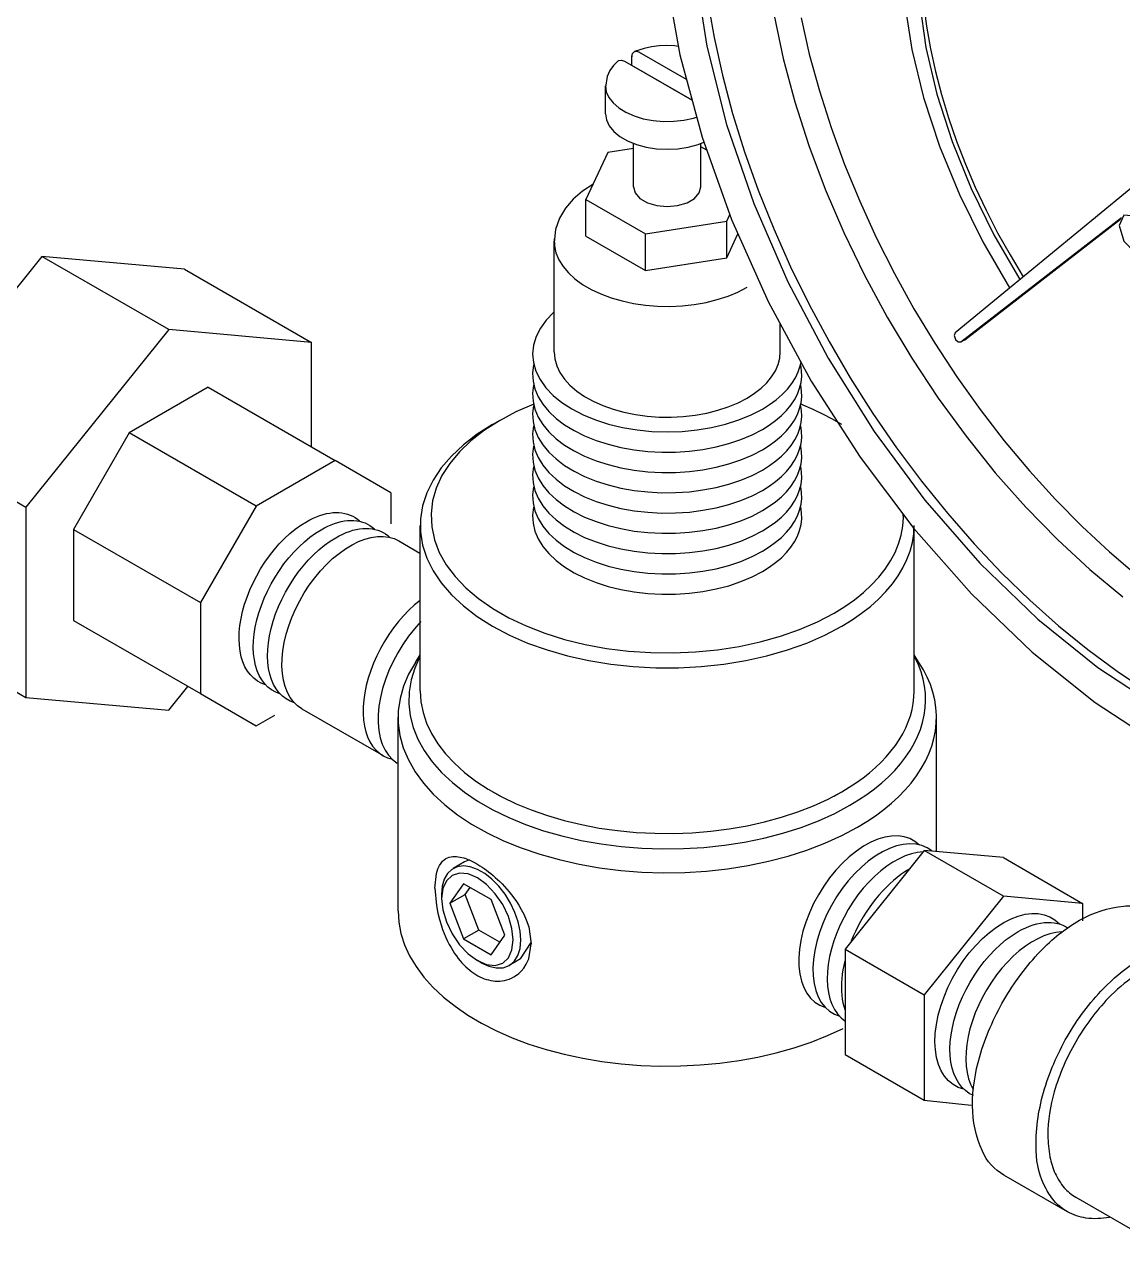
# Model space of a CAD drawing. Header units: centimetres. Extents: x 394264 to 551709, y 50011 to 59011.
# Drawn here: x 525015.6 to 525076.9, y 54400.2 to 54468 of the extents above; entities that cross this region are included whole.
import ezdxf

# ---------------------------------------------------------------- set-up
doc = ezdxf.new("R2010")
doc.units = ezdxf.units.CM
doc.layers.add('-M-YNGN-ZON3', color=6, linetype='SP', lineweight=30)
doc.layers.add('0-KRCN-YNG-CIHAZ', color=4, linetype='Continuous', lineweight=30)
doc.styles.add('CIZGI', font='tahoma.ttf', dxfattribs={"width": 0.8, "oblique": 20})
doc.linetypes.add('SP', pattern='A,2,-0.1,["SP",CIZGI,S=0.14,R=0.2,X=0,Y=-0.07],-0.255', length=2.355)

# ---------------------------------------------------------------- blocks, each defined once
blk = doc.blocks.new('A$C66BCA59E')
at = {"layer": '0-KRCN-YNG-CIHAZ', "color": 31, "linetype": 'Continuous', "lineweight": -3, "extrusion": (0, 0.816497, 0.57735)}
for p, q in [((376.832, -367.343, 2174.487), (376.865, -367.32, 2174.487)), ((376.865, -367.32, 2174.487), (377.005, -367.295, 2174.487)), ((377.005, -367.295, 2174.487), (377.171, -367.353, 2174.487)), ((377.171, -367.353, 2174.487), (380.947, -369.533, 2174.487)), ((377.587, -367.104, 2174.487), (377.62, -366.935, 2174.487)), ((377.62, -367.091, 2174.487), (377.587, -367.104, 2174.487)), ((377.587, -367.594, 2174.487), (377.587, -367.104, 2174.487)), ((377.62, -366.935, 2174.487), (377.714, -366.83, 2174.487)), ((377.714, -366.83, 2174.487), (377.854, -366.805, 2174.487)), ((377.854, -366.805, 2174.487), (378.019, -366.863, 2174.487)), ((380.635, -368.373, 2174.487), (378.02, -366.864, 2174.487)), ((380.947, -369.533, 2174.487), (377.587, -367.594, 2174.487)), ((376.118, -370.283, 2174.487), (376.118, -368.732, 2174.487)), ((377.678, -374.365, 2174.487), (377.678, -371.937, 2174.487)), ((381.438, -374.365, 2174.487), (381.438, -371.934, 2174.487)), ((381.764, -372.324, 2174.487), (381.438, -372.136, 2174.487)), ((376.243, -372.452, 2174.487), (375.03, -375.066, 2174.487)), ((377.678, -372.23, 2174.487), (376.243, -372.452, 2174.487)), ((407.996, -372.293, 2212.439), (395.599, -382.501, 2212.439)), ((375.03, -375.066, 2174.487), (378.345, -376.98, 2174.487)), ((375.03, -377.107, 2174.487), (375.03, -375.066, 2174.487)), ((382.873, -376.279, 2174.487), (383.047, -375.905, 2174.487)), ((395.924, -383.004, 2212.439), (404.87, -376.075, 2212.439)), ((396.136, -382.881, 2212.439), (404.824, -376.152, 2212.439)), ((378.345, -376.98, 2174.487), (382.873, -376.279, 2174.487)), ((382.873, -378.321, 2174.487), (382.873, -376.279, 2174.487)), ((373.258, -383.559, 2174.487), (373.258, -377.386, 2174.487)), ((375.03, -377.107, 2174.487), (378.345, -379.021, 2174.487)), ((378.345, -379.021, 2174.487), (378.345, -376.98, 2174.487)), ((382.873, -378.321, 2174.487), (383.499, -376.971, 2174.487)), ((344.71, -378.234, 2137.223), (336.755, -388.13, 2137.223)), ((352.665, -378.945, 2137.223), (344.71, -378.234, 2137.223)), ((351.781, -382.317, 2137.223), (344.71, -378.234, 2137.223)), ((378.345, -379.021, 2174.487), (382.873, -378.321, 2174.487)), ((352.665, -378.945, 2137.223), (359.736, -383.027, 2137.223)), ((385.858, -383.559, 2174.487), (385.858, -381.981, 2174.487)), ((351.781, -382.317, 2137.223), (343.826, -392.213, 2137.223)), ((359.736, -383.027, 2137.223), (351.781, -382.317, 2137.223)), ((396.125, -382.889, 2212.439), (395.912, -383.011, 2212.439)), ((396.136, -382.881, 2212.439), (395.924, -383.004, 2212.439)), ((396.113, -382.895, 2212.439), (396.136, -382.881, 2212.439)), ((359.736, -388.856, 2137.223), (359.736, -383.027, 2137.223)), ((353.977, -385.531, 2137.223), (349.584, -388.068, 2137.223)), ((353.977, -385.531, 2137.223), (361.048, -389.614, 2137.223)), ((369.828, -387.609, 2174.487), (370.253, -387.364, 2174.487)), ((389.288, -387.609, 2174.487), (388.864, -387.364, 2174.487)), ((389.288, -387.609, 2174.487), (388.864, -387.364, 2174.487)), ((336.755, -388.13, 2137.223), (343.826, -392.213, 2137.223)), ((349.584, -388.068, 2137.223), (346.477, -393.449, 2137.223)), ((356.655, -392.15, 2137.223), (349.584, -388.068, 2137.223)), ((361.048, -389.614, 2137.223), (356.655, -392.15, 2137.223)), ((364.155, -391.407, 2137.223), (361.048, -389.614, 2137.223)), ((364.155, -391.407, 2137.223), (364.155, -393.139, 2139.673)), ((343.826, -392.213, 2137.223), (343.826, -402.819, 2137.223)), ((356.655, -392.15, 2137.223), (353.548, -397.531, 2137.223)), ((346.477, -393.449, 2137.223), (346.477, -398.522, 2137.223)), ((346.477, -393.449, 2137.223), (353.548, -397.531, 2137.223)), ((365.798, -402.453, 2174.487), (365.798, -393.227, 2174.487)), ((393.318, -402.453, 2174.487), (393.318, -393.227, 2174.487)), ((364.603, -394.091, 2151.261), (365.774, -394.767, 2148.523)), ((353.548, -397.531, 2137.223), (353.548, -402.604, 2137.223)), ((346.477, -398.522, 2137.223), (353.548, -402.604, 2137.223)), ((336.755, -398.737, 2137.223), (343.826, -402.819, 2137.223)), ((365.527, -400.861, 2174.487), (365.798, -400.446, 2174.487)), ((393.589, -400.861, 2174.487), (393.318, -400.446, 2174.487)), ((351.781, -403.53, 2137.223), (352.849, -402.201, 2137.223)), ((353.548, -402.604, 2137.223), (356.655, -404.398, 2137.223)), ((343.826, -402.819, 2137.223), (351.781, -403.53, 2137.223)), ((356.655, -404.398, 2137.223), (357.688, -403.801, 2136.379)), ((359.203, -403.444, 2151.261), (363.728, -406.057, 2151.261)), ((364.558, -414.7, 2174.487), (364.558, -403.923, 2174.487)), ((394.558, -411.399, 2169.818), (394.558, -403.923, 2174.487)), ((370.253, -408.315, 2174.487), (369.828, -408.07, 2174.487)), ((370.253, -408.315, 2174.487), (369.828, -408.07, 2174.487)), ((388.864, -408.315, 2174.487), (389.288, -408.07, 2174.487)), ((393.882, -411.348, 2177.372), (389.47, -416.837, 2177.372)), ((398.294, -413.895, 2177.372), (393.882, -411.348, 2177.372)), ((398.294, -411.742, 2177.372), (393.882, -411.348, 2177.372)), ((368.268, -411.982, 2174.487), (367.632, -412.349, 2174.487)), ((368.545, -411.871, 2174.487), (368.268, -411.982, 2174.487)), ((398.294, -411.742, 2177.372), (402.707, -414.289, 2177.372)), ((368.212, -413.196, 2174.487), (367.445, -414.288, 2174.487)), ((369.747, -414.082, 2174.487), (368.212, -413.196, 2174.487)), ((368.293, -413.798, 2174.487), (368.571, -413.403, 2174.487)), ((366.986, -413.778, 2174.487), (366.986, -414.023, 2174.487)), ((367.445, -414.288, 2174.487), (368.293, -413.798, 2174.487)), ((369.061, -415.776, 2174.487), (368.293, -413.798, 2174.487)), ((370.515, -416.06, 2174.487), (369.747, -414.082, 2174.487)), ((398.294, -413.895, 2177.372), (393.882, -419.384, 2177.372)), ((402.707, -414.289, 2177.372), (398.294, -413.895, 2177.372)), ((367.445, -414.288, 2174.487), (368.212, -416.266, 2174.487)), ((402.707, -414.289, 2177.372), (402.707, -415.271, 2178.76)), ((369.061, -415.776, 2174.487), (368.212, -416.266, 2174.487)), ((370.237, -416.455, 2174.487), (369.061, -415.776, 2174.487)), ((369.747, -417.152, 2174.487), (370.515, -416.06, 2174.487)), ((368.212, -416.266, 2174.487), (369.747, -417.152, 2174.487)), ((371.388, -417.386, 2174.487), (371.984, -416.472, 2174.487)), ((389.47, -416.837, 2177.372), (393.882, -419.384, 2177.372)), ((389.47, -416.837, 2177.372), (389.47, -422.72, 2177.372)), ((369.192, -417.599, 2174.487), (368.98, -417.476, 2174.487)), ((371.388, -417.386, 2174.487), (370.752, -417.753, 2174.487)), ((393.882, -419.384, 2177.372), (393.882, -425.267, 2177.372)), ((389.47, -422.72, 2177.372), (393.882, -425.267, 2177.372)), ((393.882, -425.267, 2177.372), (396.502, -425.529, 2189.108)), ((401.856, -431.473, 2212.439), (398.32, -429.432, 2212.439)), ((402.325, -430.661, 2212.439), (406.53, -433.088, 2212.439))]:
    blk.add_line(p, q, dxfattribs=at)
at = {"layer": '0-KRCN-YNG-CIHAZ', "color": 31, "linetype": 'Continuous', "lineweight": -3}
for p, q in [((365.474, -397.662, 2151.261), (365.166, -397.948, 2151.261)), ((365.788, -397.403, 2151.261), (365.474, -397.662, 2151.261)), ((364.867, -398.258, 2151.261), (364.58, -398.59, 2151.261)), ((365.166, -397.948, 2151.261), (364.867, -398.258, 2151.261)), ((364.305, -398.942, 2151.261), (364.046, -399.311, 2151.261)), ((364.58, -398.59, 2151.261), (364.305, -398.942, 2151.261)), ((365.483, -398.985, 2151.261), (365.147, -399.409, 2151.261)), ((365.838, -398.591, 2151.261), (365.483, -398.985, 2151.261)), ((363.803, -399.695, 2151.261), (363.579, -400.091, 2151.261)), ((364.046, -399.311, 2151.261), (363.803, -399.695, 2151.261)), ((364.832, -399.858, 2151.261), (364.544, -400.329, 2151.261)), ((365.147, -399.409, 2151.261), (364.832, -399.858, 2151.261)), ((363.375, -400.495, 2151.261), (363.193, -400.907, 2151.261)), ((363.579, -400.091, 2151.261), (363.375, -400.495, 2151.261)), ((364.544, -400.329, 2151.261), (364.284, -400.816, 2151.261)), ((363.193, -400.907, 2151.261), (363.034, -401.321, 2151.261)), ((364.284, -400.816, 2151.261), (364.055, -401.314, 2151.261)), ((362.899, -401.736, 2151.261), (362.789, -402.149, 2151.261)), ((363.034, -401.321, 2151.261), (362.899, -401.736, 2151.261)), ((363.86, -401.818, 2151.261), (363.701, -402.322, 2151.261)), ((364.055, -401.314, 2151.261), (363.86, -401.818, 2151.261)), ((362.705, -402.556, 2151.261), (362.647, -402.954, 2151.261)), ((362.789, -402.149, 2151.261), (362.705, -402.556, 2151.261)), ((363.701, -402.322, 2151.261), (363.58, -402.821, 2151.261)), ((362.647, -402.954, 2151.261), (362.616, -403.342, 2151.261)), ((363.497, -403.31, 2151.261), (363.454, -403.783, 2151.261)), ((363.58, -402.821, 2151.261), (363.497, -403.31, 2151.261)), ((362.616, -403.342, 2151.261), (362.612, -403.715, 2151.261)), ((362.612, -403.715, 2151.261), (362.635, -404.072, 2151.261)), ((363.454, -403.783, 2151.261), (363.451, -404.236, 2151.261)), ((362.635, -404.072, 2151.261), (362.685, -404.41, 2151.261)), ((362.685, -404.41, 2151.261), (362.762, -404.727, 2151.261)), ((363.451, -404.236, 2151.261), (363.489, -404.664, 2151.261)), ((363.489, -404.664, 2151.261), (363.566, -405.061, 2151.261)), ((362.762, -404.727, 2151.261), (362.864, -405.019, 2151.261)), ((362.864, -405.019, 2151.261), (362.992, -405.286, 2151.261)), ((362.992, -405.286, 2151.261), (363.144, -405.525, 2151.261)), ((363.566, -405.061, 2151.261), (363.682, -405.425, 2151.261)), ((363.144, -405.525, 2151.261), (363.32, -405.735, 2151.261)), ((363.32, -405.735, 2151.261), (363.517, -405.914, 2151.261)), ((363.517, -405.914, 2151.261), (363.736, -406.061, 2151.261)), ((363.682, -405.425, 2151.261), (363.836, -405.751, 2151.261)), ((363.836, -405.751, 2151.261), (364.026, -406.036, 2151.261)), ((363.736, -406.061, 2151.261), (363.973, -406.174, 2151.261)), ((363.973, -406.174, 2151.261), (364.228, -406.254, 2151.261)), ((364.026, -406.036, 2151.261), (364.25, -406.276, 2151.261)), ((364.25, -406.276, 2151.261), (364.506, -406.47, 2151.261)), ((364.558, -414.7, 2174.487), (364.599, -415.337, 2174.487)), ((364.599, -415.337, 2174.487), (364.72, -415.971, 2174.487)), ((364.72, -415.971, 2174.487), (364.923, -416.598, 2174.487)), ((400.549, -416.105, 2183.677), (400.206, -416.26, 2183.677)), ((400.887, -415.989, 2183.677), (400.549, -416.105, 2183.677)), ((401.217, -415.912, 2183.677), (400.887, -415.989, 2183.677)), ((401.537, -415.876, 2183.677), (401.217, -415.912, 2183.677)), ((364.923, -416.598, 2174.487), (365.204, -417.214, 2174.487)), ((399.518, -416.681, 2183.677), (399.178, -416.943, 2183.677)), ((399.862, -416.452, 2183.677), (399.518, -416.681, 2183.677)), ((400.206, -416.26, 2183.677), (399.862, -416.452, 2183.677)), ((365.204, -417.214, 2174.487), (365.563, -417.817, 2174.487)), ((398.845, -417.237, 2183.677), (398.521, -417.56, 2183.677)), ((399.178, -416.943, 2183.677), (398.845, -417.237, 2183.677)), ((365.563, -417.817, 2174.487), (365.998, -418.403, 2174.487)), ((398.209, -417.909, 2183.677), (397.912, -418.282, 2183.677)), ((398.521, -417.56, 2183.677), (398.209, -417.909, 2183.677)), ((365.998, -418.403, 2174.487), (366.507, -418.969, 2174.487)), ((397.632, -418.676, 2183.677), (397.372, -419.087, 2183.677)), ((397.912, -418.282, 2183.677), (397.632, -418.676, 2183.677)), ((366.507, -418.969, 2174.487), (367.086, -419.512, 2174.487)), ((367.086, -419.512, 2174.487), (367.733, -420.028, 2174.487)), ((397.133, -419.512, 2183.677), (396.918, -419.947, 2183.677)), ((397.372, -419.087, 2183.677), (397.133, -419.512, 2183.677)), ((367.733, -420.028, 2174.487), (368.444, -420.516, 2174.487)), ((396.918, -419.947, 2183.677), (396.728, -420.389, 2183.677)), ((368.444, -420.516, 2174.487), (369.215, -420.973, 2174.487)), ((396.565, -420.834, 2183.677), (396.431, -421.278, 2183.677)), ((396.728, -420.389, 2183.677), (396.565, -420.834, 2183.677)), ((369.215, -420.973, 2174.487), (370.042, -421.395, 2174.487)), ((370.042, -421.395, 2174.487), (370.921, -421.781, 2174.487)), ((388.494, -421.656, 2174.487), (389.356, -421.258, 2174.487)), ((396.431, -421.278, 2183.677), (396.326, -421.717, 2183.677)), ((370.921, -421.781, 2174.487), (371.847, -422.129, 2174.487)), ((371.847, -422.129, 2174.487), (372.814, -422.436, 2174.487)), ((386.629, -422.338, 2174.487), (387.583, -422.017, 2174.487)), ((387.583, -422.017, 2174.487), (388.494, -421.656, 2174.487)), ((396.252, -422.149, 2183.677), (396.209, -422.569, 2183.677)), ((396.326, -421.717, 2183.677), (396.252, -422.149, 2183.677)), ((372.814, -422.436, 2174.487), (373.818, -422.701, 2174.487)), ((373.818, -422.701, 2174.487), (374.853, -422.924, 2174.487)), ((374.853, -422.924, 2174.487), (375.913, -423.101, 2174.487)), ((383.559, -423.047, 2174.487), (384.611, -422.854, 2174.487)), ((384.611, -422.854, 2174.487), (385.637, -422.618, 2174.487)), ((385.637, -422.618, 2174.487), (386.629, -422.338, 2174.487)), ((396.209, -422.569, 2183.677), (396.197, -422.973, 2183.677)), ((396.197, -422.973, 2183.677), (396.216, -423.359, 2183.677)), ((375.913, -423.101, 2174.487), (376.994, -423.233, 2174.487)), ((376.994, -423.233, 2174.487), (378.088, -423.319, 2174.487)), ((378.088, -423.319, 2174.487), (379.19, -423.358, 2174.487)), ((379.19, -423.358, 2174.487), (380.294, -423.35, 2174.487)), ((380.294, -423.35, 2174.487), (381.394, -423.296, 2174.487)), ((381.394, -423.296, 2174.487), (382.484, -423.194, 2174.487)), ((382.484, -423.194, 2174.487), (383.559, -423.047, 2174.487)), ((396.216, -423.359, 2183.677), (396.267, -423.724, 2183.677)), ((396.267, -423.724, 2183.677), (396.348, -424.063, 2183.677)), ((396.348, -424.063, 2183.677), (396.46, -424.375, 2183.677)), ((396.46, -424.375, 2183.677), (396.601, -424.657, 2183.677))]:
    blk.add_line(p, q, dxfattribs=at)
at = {"layer": '0-KRCN-YNG-CIHAZ', "color": 31, "linetype": 'Continuous', "lineweight": -3, "extrusion": (-3.74e-14, 7.53e-14, -1)}
for p, q in [((399.747, -415.56, 2177.372), (399.955, -415.487, 2177.372)), ((399.955, -415.487, 2177.372), (400.162, -415.429, 2177.372)), ((400.162, -415.429, 2177.372), (400.364, -415.387, 2177.372)), ((400.364, -415.387, 2177.372), (400.563, -415.36, 2177.372)), ((400.563, -415.36, 2177.372), (400.758, -415.348, 2177.372)), ((400.758, -415.348, 2177.372), (400.947, -415.352, 2177.372)), ((400.947, -415.352, 2177.372), (401.13, -415.371, 2177.372)), ((401.13, -415.371, 2177.372), (401.307, -415.405, 2177.372)), ((401.307, -415.405, 2177.372), (401.478, -415.455, 2177.372)), ((401.478, -415.455, 2177.372), (401.64, -415.519, 2177.372)), ((401.64, -415.519, 2177.372), (401.795, -415.599, 2177.372)), ((399.111, -415.865, 2177.372), (399.324, -415.749, 2177.372)), ((399.324, -415.749, 2177.372), (399.536, -415.647, 2177.372)), ((399.536, -415.647, 2177.372), (399.747, -415.56, 2177.372)), ((401.795, -415.599, 2177.372), (401.895, -415.664, 2177.331))]:
    blk.add_line(p, q, dxfattribs=at)
at = {"layer": '0-KRCN-YNG-CIHAZ', "color": 31, "linetype": 'Continuous', "lineweight": -3, "extrusion": (-1.4e-14, -3.08e-14, -1)}
for p, q in [((398.455, -416.31, 2177.372), (398.781, -416.072, 2177.372)), ((398.781, -416.072, 2177.372), (399.111, -415.865, 2177.372)), ((397.514, -417.193, 2177.372), (397.819, -416.873, 2177.372)), ((397.819, -416.873, 2177.372), (398.133, -416.577, 2177.372)), ((398.133, -416.577, 2177.372), (398.455, -416.31, 2177.372)), ((396.943, -417.902, 2177.372), (397.221, -417.537, 2177.372)), ((397.221, -417.537, 2177.372), (397.514, -417.193, 2177.372)), ((396.681, -418.283, 2177.372), (396.943, -417.902, 2177.372)), ((396.213, -419.089, 2177.372), (396.437, -418.68, 2177.372)), ((396.437, -418.68, 2177.372), (396.681, -418.283, 2177.372)), ((395.833, -419.929, 2177.372), (396.011, -419.506, 2177.372)), ((396.011, -419.506, 2177.372), (396.213, -419.089, 2177.372)), ((395.679, -420.354, 2177.372), (395.833, -419.929, 2177.372)), ((395.45, -421.199, 2177.372), (395.551, -420.779, 2177.372)), ((395.551, -420.779, 2177.372), (395.679, -420.354, 2177.372)), ((395.331, -422.016, 2177.372), (395.376, -421.613, 2177.372)), ((395.376, -421.613, 2177.372), (395.45, -421.199, 2177.372)), ((395.314, -422.406, 2177.372), (395.331, -422.016, 2177.372)), ((395.325, -422.779, 2177.372), (395.314, -422.406, 2177.372)), ((395.366, -423.134, 2177.372), (395.325, -422.779, 2177.372)), ((395.434, -423.466, 2177.372), (395.366, -423.134, 2177.372)), ((395.53, -423.775, 2177.372), (395.434, -423.466, 2177.372)), ((395.653, -424.057, 2177.372), (395.53, -423.775, 2177.372)), ((395.802, -424.31, 2177.372), (395.653, -424.057, 2177.372)), ((395.976, -424.533, 2177.372), (395.802, -424.31, 2177.372)), ((396.173, -424.724, 2177.372), (395.976, -424.533, 2177.372)), ((396.393, -424.88, 2177.372), (396.173, -424.724, 2177.372)), ((396.633, -425.002, 2177.372), (396.393, -424.88, 2177.372))]:
    blk.add_line(p, q, dxfattribs=at)
at = {"layer": '0-KRCN-YNG-CIHAZ', "color": 31, "linetype": 'Continuous', "lineweight": -3}
for points, elevation in [([(379.472, -362.53), (380.266, -367.005), (381.498, -371.583), (383.149, -376.188), (385.19, -380.746), (387.589, -385.18), (390.305, -389.419), (393.295, -393.393), (396.51, -397.037), (399.896, -400.29), (403.398, -403.099), (406.959, -405.419)], 2212.439), ([(381.106, -362.273), (381.772, -366.52), (382.868, -370.882), (384.377, -375.285), (386.272, -379.654), (388.521, -383.914), (391.085, -387.991), (393.921, -391.816), (396.98, -395.324), (400.21, -398.455), (403.555, -401.155), (406.959, -403.377)], 2212.439), ([(392.777, -364.088), (393.192, -366.701), (393.847, -369.379), (394.733, -372.085), (395.839, -374.781), (397.147, -377.428), (398.641, -379.99)], 2212.439), ([(393.61, -364.059), (393.979, -366.59), (394.588, -369.191), (395.429, -371.824), (396.49, -374.45), (397.754, -377.03), (399.203, -379.527)], 2212.439), ([(393.847, -364.17), (394.008, -365.406), (394.229, -366.663), (394.507, -367.936), (394.843, -369.22), (395.234, -370.512), (395.679, -371.807), (396.178, -373.099), (396.727, -374.385), (397.326, -375.659), (397.971, -376.918), (398.661, -378.156), (399.393, -379.37)], 2212.439), ([(387.015, -364.936), (387.477, -366.96), (388.037, -369.003), (388.694, -371.055), (389.444, -373.107), (390.284, -375.152), (391.21, -377.18), (392.219, -379.182), (393.307, -381.15), (394.467, -383.076), (395.697, -384.951), (396.99, -386.767), (398.341, -388.517), (399.743, -390.193), (401.192, -391.787), (402.681, -393.294), (404.203, -394.706), (405.752, -396.017)], 2212.439), ([(381.8, -363.95), (382.167, -366.031), (382.636, -368.141), (383.205, -370.271), (383.873, -372.411), (384.636, -374.554), (385.492, -376.691), (386.436, -378.813), (387.465, -380.912), (388.575, -382.978), (389.762, -385.004), (391.019, -386.982), (392.344, -388.902), (393.729, -390.759), (395.17, -392.543), (396.66, -394.248), (398.194, -395.868), (399.765, -397.394), (401.367, -398.822), (402.994, -400.145), (404.638, -401.358), (406.294, -402.456)], 2212.439), ([(385.517, -364.811), (386.022, -367.2), (386.667, -369.618), (387.448, -372.05), (388.358, -374.482), (389.395, -376.899), (390.55, -379.286), (391.817, -381.63), (393.188, -383.915), (394.656, -386.129), (396.21, -388.258), (397.843, -390.289), (399.544, -392.21), (401.303, -394.009), (403.109, -395.676), (404.952, -397.2)], 2212.439), ([(380.182, -366.532), (379.958, -366.506), (379.533, -366.492), (379.108, -366.51), (378.689, -366.562), (378.283, -366.645), (377.738, -366.819)], 2174.487), ([(376.833, -367.342), (376.574, -367.594), (376.363, -367.882), (376.21, -368.203), (376.12, -368.8)], 2174.487), ([(376.118, -368.727), (376.165, -369.059), (376.308, -369.382), (376.542, -369.686), (376.861, -369.964), (377.255, -370.207), (377.715, -370.409), (378.226, -370.563), (378.775, -370.666), (379.346, -370.714), (379.923, -370.707), (380.49, -370.644), (381.03, -370.527), (381.199, -370.47)], 2174.487), ([(376.118, -370.283), (376.17, -370.628), (376.326, -370.962), (376.579, -371.276), (376.923, -371.56), (377.347, -371.804), (377.838, -372.003), (378.382, -372.149), (378.961, -372.239), (379.558, -372.269), (380.155, -372.239), (380.735, -372.149), (381.278, -372.003), (381.602, -371.872)], 2174.487), ([(375.413, -374.23), (374.834, -374.603), (374.321, -375.038), (373.886, -375.539), (373.548, -376.109), (373.331, -376.737), (373.259, -377.453)], 2174.487), ([(377.678, -374.365), (377.77, -374.701), (378.037, -375.003), (378.453, -375.244), (378.977, -375.398), (379.558, -375.451), (380.139, -375.398), (380.663, -375.244), (381.079, -375.003), (381.346, -374.701), (381.438, -374.365)], 2174.487), ([(404.749, -376.512), (405.008, -377.383), (405.633, -378.043), (406.258, -378.105), (406.517, -377.533), (406.258, -376.662), (405.633, -376.002), (405.008, -375.94), (404.749, -376.512)], 2212.439), ([(373.262, -377.255), (373.275, -377.65), (373.361, -378.042), (373.521, -378.427), (373.752, -378.799), (374.052, -379.154), (374.417, -379.489), (374.843, -379.799), (375.324, -380.08), (375.855, -380.329), (376.43, -380.544), (377.042, -380.721), (377.684, -380.859), (378.348, -380.956), (379.026, -381.011), (379.71, -381.023), (380.393, -380.992), (381.066, -380.918), (381.721, -380.803), (382.35, -380.647), (382.947, -380.453), (383.503, -380.222), (384.013, -379.958)], 2174.487), ([(373.227, -381.364), (372.816, -381.789), (372.49, -382.238), (372.253, -382.704), (372.109, -383.184), (372.058, -383.669), (372.102, -384.155), (372.24, -384.635), (372.471, -385.102), (372.791, -385.552), (373.196, -385.979), (373.682, -386.376), (374.241, -386.74), (374.868, -387.065), (375.554, -387.347), (376.29, -387.583), (377.068, -387.77), (377.877, -387.906), (378.707, -387.988), (379.548, -388.016), (380.39, -387.989), (381.22, -387.908), (382.03, -387.774), (382.809, -387.588), (383.546, -387.353), (384.233, -387.072), (384.861, -386.748)], 2174.487), ([(395.599, -382.501), (395.551, -382.652), (395.626, -382.86), (395.78, -383.006), (395.924, -383.004)], 2212.439), ([(373.258, -383.559), (373.294, -383.948), (373.402, -384.332), (373.581, -384.708), (373.827, -385.07), (374.14, -385.415), (374.515, -385.739), (374.947, -386.038), (375.432, -386.308), (375.965, -386.547), (376.539, -386.752), (377.147, -386.92), (377.783, -387.049), (378.44, -387.139), (379.109, -387.187), (379.783, -387.194), (380.455, -387.159), (381.116, -387.084), (381.76, -386.967), (382.378, -386.812), (382.964, -386.619), (383.511, -386.391), (384.013, -386.131)], 2174.487), ([(384.013, -386.131), (384.428, -385.867), (384.796, -385.58), (385.114, -385.274), (385.379, -384.951), (385.587, -384.615), (385.737, -384.269), (385.828, -383.916), (385.858, -383.559)], 2174.487), ([(372.114, -384.288), (372.06, -384.734), (372.085, -385.18), (372.189, -385.623), (372.372, -386.058), (372.632, -386.479), (372.966, -386.882), (373.37, -387.263), (373.84, -387.619), (374.37, -387.944), (374.956, -388.236), (375.592, -388.492), (376.269, -388.709), (376.981, -388.884), (377.721, -389.015), (378.481, -389.102), (379.252, -389.144), (380.026, -389.139), (380.795, -389.088), (381.551, -388.991), (382.286, -388.851), (382.992, -388.667), (383.661, -388.442), (384.286, -388.178), (384.861, -387.879)], 2174.487), ([(384.861, -386.748), (385.266, -386.495), (385.634, -386.224), (385.964, -385.937), (386.254, -385.636), (386.501, -385.323), (386.704, -385), (386.863, -384.668), (386.975, -384.33), (387.015, -384.119)], 2174.487), ([(384.861, -387.879), (385.248, -387.638), (385.601, -387.381), (385.92, -387.11), (386.203, -386.825), (386.447, -386.529), (386.652, -386.223), (386.816, -385.909), (386.938, -385.588), (387.018, -385.264), (387.055, -384.936), (387.049, -384.608), (387, -384.281)], 2174.487), ([(372.114, -385.419), (372.06, -385.865), (372.085, -386.312), (372.189, -386.755), (372.372, -387.189), (372.632, -387.61), (372.966, -388.013), (373.37, -388.395), (373.84, -388.75), (374.37, -389.076), (374.956, -389.368), (375.592, -389.623), (376.269, -389.84), (376.981, -390.015), (377.721, -390.147), (378.481, -390.234), (379.252, -390.275), (380.026, -390.27), (380.795, -390.219), (381.551, -390.123), (382.286, -389.982), (382.992, -389.798), (383.661, -389.573), (384.286, -389.31), (384.861, -389.01)], 2174.487), ([(384.861, -389.01), (385.248, -388.77), (385.601, -388.513), (385.92, -388.241), (386.203, -387.957), (386.447, -387.66), (386.652, -387.354), (386.816, -387.04), (386.938, -386.72), (387.018, -386.395), (387.055, -386.068), (387.049, -385.739), (387, -385.413)], 2174.487), ([(372.121, -386.468), (371.125, -386.904), (370.204, -387.392), (369.368, -387.929), (368.624, -388.509), (367.978, -389.127), (367.437, -389.778), (367.005, -390.455), (366.687, -391.153), (366.485, -391.866), (366.401, -392.586), (366.435, -393.307), (366.588, -394.024), (366.858, -394.729), (367.243, -395.416), (367.739, -396.078), (368.342, -396.711), (369.046, -397.307), (369.844, -397.863), (370.731, -398.372), (371.697, -398.83), (372.734, -399.233), (373.832, -399.578), (374.983, -399.861), (376.174, -400.079), (377.396, -400.231), (378.638, -400.316), (379.888, -400.332), (381.135, -400.28), (382.368, -400.159), (383.575, -399.972), (384.746, -399.719), (385.871, -399.403), (386.938, -399.028), (387.939, -398.595), (388.864, -398.109)], 2174.487), ([(372.114, -386.55), (372.06, -386.996), (372.085, -387.443), (372.189, -387.886), (372.372, -388.32), (372.632, -388.741), (372.966, -389.145), (373.37, -389.526), (373.84, -389.882), (374.37, -390.207), (374.956, -390.499), (375.592, -390.755), (376.269, -390.971), (376.981, -391.146), (377.721, -391.278), (378.481, -391.365), (379.252, -391.406), (380.026, -391.401), (380.795, -391.351), (381.551, -391.254), (382.286, -391.113), (382.992, -390.929), (383.661, -390.705), (384.286, -390.441), (384.861, -390.142)], 2174.487), ([(384.861, -390.142), (385.253, -389.898), (385.611, -389.637), (385.933, -389.361), (386.217, -389.072), (386.463, -388.771), (386.667, -388.46), (386.83, -388.141), (386.949, -387.815), (387.025, -387.486), (387.057, -387.153), (387.045, -386.821), (386.988, -386.49)], 2174.487), ([(389.067, -387.488), (388.965, -387.423), (388.348, -387.082), (387.693, -386.764), (387.004, -386.472)], 2174.487), ([(369.828, -387.609), (368.972, -388.151), (368.206, -388.737), (367.537, -389.361), (366.971, -390.018), (366.511, -390.702), (366.164, -391.408), (365.93, -392.129), (365.813, -392.86), (365.813, -393.593), (365.93, -394.324), (366.164, -395.045), (366.511, -395.751), (366.971, -396.435), (367.537, -397.092), (368.206, -397.716), (368.972, -398.302), (369.828, -398.844), (370.768, -399.338), (371.782, -399.781), (372.862, -400.167), (374, -400.494), (375.185, -400.759), (376.408, -400.96), (377.657, -401.095), (378.923, -401.162), (380.194, -401.162), (381.459, -401.095), (382.708, -400.96), (383.931, -400.759), (385.116, -400.494), (386.254, -400.167), (387.334, -399.781), (388.349, -399.338), (389.288, -398.844)], 2174.487), ([(372.114, -387.682), (372.06, -388.128), (372.085, -388.574), (372.189, -389.017), (372.372, -389.452), (372.632, -389.873), (372.966, -390.276), (373.37, -390.658), (373.84, -391.013), (374.37, -391.338), (374.956, -391.63), (375.592, -391.886), (376.269, -392.103), (376.981, -392.278), (377.721, -392.409), (378.481, -392.496), (379.252, -392.538), (380.026, -392.533), (380.795, -392.482), (381.551, -392.386), (382.286, -392.245), (382.992, -392.061), (383.661, -391.836), (384.286, -391.572), (384.861, -391.273)], 2174.487), ([(384.861, -391.273), (385.248, -391.032), (385.601, -390.776), (385.92, -390.504), (386.203, -390.219), (386.447, -389.923), (386.652, -389.617), (386.816, -389.303), (386.938, -388.982), (387.018, -388.658), (387.055, -388.33), (387.049, -388.002), (387, -387.675)], 2174.487), ([(372.114, -388.813), (372.06, -389.259), (372.085, -389.706), (372.189, -390.149), (372.372, -390.583), (372.632, -391.004), (372.966, -391.408), (373.37, -391.789), (373.84, -392.144), (374.37, -392.47), (374.956, -392.762), (375.592, -393.018), (376.269, -393.234), (376.981, -393.409), (377.721, -393.541), (378.481, -393.628), (379.252, -393.669), (380.026, -393.664), (380.795, -393.613), (381.551, -393.517), (382.286, -393.376), (382.992, -393.192), (383.661, -392.967), (384.286, -392.704), (384.861, -392.404)], 2174.487), ([(384.861, -392.404), (385.248, -392.164), (385.601, -391.907), (385.92, -391.635), (386.203, -391.351), (386.447, -391.054), (386.652, -390.748), (386.816, -390.434), (386.938, -390.114), (387.018, -389.789), (387.055, -389.462), (387.049, -389.134), (387, -388.807)], 2174.487), ([(372.114, -389.944), (372.06, -390.39), (372.085, -390.837), (372.189, -391.28), (372.372, -391.714), (372.632, -392.136), (372.966, -392.539), (373.37, -392.92), (373.84, -393.276), (374.37, -393.601), (374.956, -393.893), (375.592, -394.149), (376.269, -394.365), (376.981, -394.54), (377.721, -394.672), (378.481, -394.759), (379.252, -394.8), (380.026, -394.796), (380.795, -394.745), (381.551, -394.648), (382.286, -394.507), (382.992, -394.324), (383.661, -394.099), (384.286, -393.835), (384.861, -393.536)], 2174.487), ([(384.861, -393.536), (385.248, -393.295), (385.601, -393.038), (385.92, -392.767), (386.203, -392.482), (386.447, -392.186), (386.652, -391.88), (386.816, -391.566), (386.938, -391.245), (387.018, -390.92), (387.055, -390.593), (387.049, -390.265), (387, -389.938)], 2174.487), ([(372.114, -391.076), (372.06, -391.522), (372.085, -391.969), (372.189, -392.411), (372.372, -392.846), (372.632, -393.267), (372.966, -393.67), (373.37, -394.052), (373.84, -394.407), (374.37, -394.732), (374.956, -395.025), (375.592, -395.28), (376.269, -395.497), (376.981, -395.672), (377.721, -395.804), (378.481, -395.89), (379.252, -395.932), (380.026, -395.927), (380.795, -395.876), (381.551, -395.78), (382.286, -395.639), (382.992, -395.455), (383.661, -395.23), (384.286, -394.966), (384.861, -394.667)], 2174.487), ([(384.861, -394.667), (385.248, -394.427), (385.601, -394.17), (385.92, -393.898), (386.203, -393.613), (386.447, -393.317), (386.652, -393.011), (386.816, -392.697), (386.938, -392.377), (387.018, -392.052), (387.055, -391.724), (387.049, -391.396), (387, -391.069)], 2174.487), ([(372.114, -392.207), (372.06, -392.653), (372.085, -393.1), (372.189, -393.543), (372.372, -393.977), (372.632, -394.398), (372.966, -394.802), (373.37, -395.183), (373.84, -395.538), (374.37, -395.864), (374.956, -396.156), (375.592, -396.412), (376.269, -396.628), (376.981, -396.803), (377.721, -396.935), (378.481, -397.022), (379.252, -397.063), (380.026, -397.058), (380.795, -397.007), (381.551, -396.911), (382.286, -396.77), (382.992, -396.586), (383.661, -396.361), (384.286, -396.098), (384.861, -395.798)], 2174.487), ([(384.861, -395.798), (385.248, -395.558), (385.601, -395.301), (385.92, -395.03), (386.203, -394.745), (386.447, -394.449), (386.652, -394.143), (386.816, -393.828), (386.938, -393.508), (387.018, -393.183), (387.055, -392.856), (387.049, -392.528), (387, -392.201)], 2174.487), ([(388.864, -398.109), (389.448, -397.749), (389.991, -397.367), (390.49, -396.966), (390.943, -396.548), (391.348, -396.113), (391.703, -395.663), (392.006, -395.202), (392.257, -394.73), (392.455, -394.25), (392.598, -393.763), (392.685, -393.272), (392.718, -392.778), (392.71, -392.616)], 2174.487), ([(389.288, -398.844), (389.858, -398.495), (390.39, -398.126), (390.882, -397.739), (391.334, -397.336), (391.742, -396.918), (392.106, -396.487), (392.424, -396.044), (392.695, -395.59), (392.918, -395.128), (393.093, -394.659), (393.218, -394.184), (393.293, -393.706), (393.309, -393.408)], 2174.487), ([(365.778, -400.53), (365.487, -401.176), (365.287, -401.833), (365.179, -402.498), (365.163, -403.165), (365.241, -403.832), (365.41, -404.492), (365.671, -405.142), (366.022, -405.779), (366.459, -406.397), (366.982, -406.992), (367.585, -407.562), (368.266, -408.102), (369.019, -408.608), (369.84, -409.078), (370.724, -409.508), (371.665, -409.897), (372.657, -410.24), (373.693, -410.536), (374.767, -410.783), (375.873, -410.98), (377.001, -411.125), (378.147, -411.217), (379.301, -411.255), (380.457, -411.24), (381.607, -411.172), (382.745, -411.051), (383.861, -410.877), (384.95, -410.652), (386.004, -410.377), (387.016, -410.055), (387.981, -409.686), (388.891, -409.274), (389.74, -408.822)], 2174.487), ([(389.74, -408.822), (390.224, -408.529), (390.682, -408.222), (391.114, -407.904), (391.518, -407.573), (391.894, -407.232), (392.241, -406.88), (392.558, -406.519), (392.844, -406.15), (393.098, -405.773), (393.321, -405.389), (393.511, -404.999), (393.667, -404.605), (393.791, -404.207), (393.88, -403.805), (393.936, -403.402), (393.958, -402.997), (393.945, -402.593), (393.899, -402.189), (393.818, -401.787), (393.704, -401.388), (393.556, -400.992), (393.375, -400.601)], 2174.487), ([(365.527, -400.861), (365.148, -401.517), (364.862, -402.189), (364.669, -402.872), (364.571, -403.562), (364.569, -404.254), (364.663, -404.944), (364.852, -405.627), (365.134, -406.3), (365.509, -406.957), (365.974, -407.595), (366.525, -408.21), (367.159, -408.797), (367.873, -409.353), (368.661, -409.874), (369.519, -410.357), (370.441, -410.8), (371.421, -411.198), (372.453, -411.55), (373.531, -411.853), (374.646, -412.105), (375.794, -412.306), (376.965, -412.453), (378.153, -412.545), (379.35, -412.582), (380.548, -412.564), (381.74, -412.491), (382.918, -412.363), (384.074, -412.181), (385.202, -411.946), (386.294, -411.661), (387.342, -411.326), (388.341, -410.943), (389.284, -410.516), (390.165, -410.046)], 2174.487), ([(390.165, -410.046), (390.68, -409.734), (391.168, -409.406), (391.627, -409.065), (392.056, -408.712), (392.454, -408.346), (392.82, -407.97), (393.152, -407.583), (393.451, -407.187), (393.716, -406.783), (393.945, -406.373), (394.139, -405.955), (394.296, -405.533), (394.417, -405.107), (394.501, -404.678), (394.548, -404.247), (394.557, -403.816), (394.529, -403.384), (394.464, -402.954), (394.362, -402.526), (394.223, -402.102), (394.048, -401.682), (393.836, -401.268), (393.589, -400.861)], 2174.487), ([(365.798, -402.453), (365.838, -403.056), (365.957, -403.656), (366.154, -404.249), (366.429, -404.831), (366.78, -405.4), (367.204, -405.952), (367.7, -406.483), (368.264, -406.991), (368.894, -407.473), (369.585, -407.926), (370.334, -408.348), (371.136, -408.735), (371.986, -409.086), (372.88, -409.399), (373.813, -409.672), (374.779, -409.903), (375.773, -410.091), (376.788, -410.235), (377.82, -410.334), (378.861, -410.387), (379.907, -410.395), (380.95, -410.357), (381.986, -410.273), (383.007, -410.144), (384.009, -409.97), (384.984, -409.753), (385.929, -409.494), (386.837, -409.195), (387.702, -408.856), (388.521, -408.481), (389.288, -408.07)], 2174.487), ([(389.288, -408.07), (389.703, -407.82), (390.099, -407.559), (390.475, -407.289), (390.83, -407.01), (391.163, -406.721), (391.475, -406.425), (391.763, -406.121), (392.029, -405.81), (392.271, -405.493), (392.488, -405.17), (392.681, -404.842), (392.849, -404.509), (392.992, -404.172), (393.109, -403.832), (393.2, -403.49), (393.266, -403.145), (393.305, -402.799), (393.318, -402.453)], 2174.487), ([(393.616, -411.047), (393.361, -410.839), (393.074, -410.682), (392.759, -410.579), (392.42, -410.53), (392.06, -410.537), (391.683, -410.599), (391.295, -410.716), (390.898, -410.885), (390.498, -411.106), (390.1, -411.376), (389.707, -411.691), (389.325, -412.048), (388.958, -412.442), (388.61, -412.87), (388.285, -413.327), (387.986, -413.807), (387.718, -414.304), (387.483, -414.813), (387.284, -415.329), (387.124, -415.844), (387.003, -416.354), (386.924, -416.852), (386.887, -417.334), (386.893, -417.792), (386.942, -418.222), (387.033, -418.619), (387.165, -418.979), (387.337, -419.296), (387.546, -419.569), (387.791, -419.793), (388.068, -419.966), (388.374, -420.086)], 2177.372), ([(394.31, -411.37), (394.041, -411.192), (393.742, -411.066), (393.418, -410.991), (393.073, -410.971), (392.709, -411.003), (392.33, -411.09), (391.942, -411.228), (391.549, -411.417), (391.154, -411.655), (390.762, -411.94), (390.377, -412.267), (390.005, -412.633), (389.648, -413.035), (389.311, -413.467), (388.997, -413.925), (388.71, -414.405), (388.454, -414.9), (388.23, -415.405), (388.042, -415.915), (387.892, -416.424), (387.781, -416.925), (387.71, -417.415), (387.68, -417.887), (387.692, -418.336), (387.746, -418.757), (387.84, -419.146), (387.974, -419.498), (388.146, -419.809), (388.355, -420.075), (388.598, -420.295), (388.872, -420.465), (389.175, -420.584)], 2177.372), ([(393.814, -411.417), (393.495, -411.453), (393.164, -411.53), (392.827, -411.647), (392.484, -411.802), (392.139, -411.994), (391.796, -412.222), (391.456, -412.484), (391.122, -412.778), (390.799, -413.101), (390.487, -413.451), (390.19, -413.824), (389.91, -414.218), (389.649, -414.629), (389.411, -415.053), (389.195, -415.489), (389.006, -415.93), (388.843, -416.375), (388.709, -416.819), (388.604, -417.259), (388.53, -417.69), (388.486, -418.11), (388.474, -418.515), (388.494, -418.901), (388.544, -419.265), (388.626, -419.605), (388.738, -419.917), (388.879, -420.198), (389.048, -420.447), (389.244, -420.662), (389.465, -420.84)], 2177.372), ([(371.398, -416.325), (371.36, -415.835), (371.249, -415.318), (371.067, -414.792), (370.822, -414.275), (370.52, -413.784), (370.174, -413.337), (369.794, -412.948), (369.393, -412.631), (368.986, -412.396), (368.585, -412.252), (368.206, -412.203), (367.86, -412.252), (367.559, -412.396), (367.314, -412.63), (367.133, -412.947), (367.022, -413.336), (366.986, -413.784)], 2174.487), ([(366.986, -414.023), (367.054, -414.658), (367.253, -415.328), (367.57, -415.988), (367.983, -416.592), (368.464, -417.1), (368.98, -417.476), (369.496, -417.696), (369.977, -417.744), (370.39, -417.616), (370.707, -417.322), (370.906, -416.882), (370.974, -416.325), (370.906, -415.69), (370.707, -415.02), (370.39, -414.36), (369.977, -413.756), (369.496, -413.248), (368.98, -412.871), (368.464, -412.652), (367.983, -412.604), (367.57, -412.732), (367.253, -413.026), (367.054, -413.466), (366.986, -414.023)], 2174.487), ([(393.014, -412.405), (392.799, -412.54), (392.585, -412.688), (392.372, -412.849), (392.162, -413.023), (391.955, -413.208), (391.751, -413.406), (391.551, -413.613), (391.357, -413.831), (391.167, -414.059), (390.984, -414.295), (390.808, -414.539), (390.638, -414.79), (390.477, -415.047), (390.324, -415.31), (390.179, -415.577), (390.044, -415.849), (389.919, -416.123), (389.804, -416.399)], 2177.372), ([(366.611, -413.439), (366.694, -414.407), (366.779, -414.842), (366.865, -415.185), (366.953, -415.479), (367.042, -415.74), (367.133, -415.976), (367.225, -416.193), (367.319, -416.394), (367.414, -416.582), (367.511, -416.757), (367.609, -416.921), (367.709, -417.075), (367.81, -417.221), (367.912, -417.357), (368.016, -417.486), (368.121, -417.607), (368.227, -417.721), (368.335, -417.827), (368.444, -417.927), (368.555, -418.02), (368.666, -418.106), (368.78, -418.186), (368.894, -418.259), (369.009, -418.326), (369.126, -418.386), (369.244, -418.44), (369.364, -418.487), (369.484, -418.527), (369.606, -418.561), (369.729, -418.588), (369.853, -418.607), (369.978, -418.619), (370.105, -418.623), (370.232, -418.619), (370.361, -418.606), (370.49, -418.584), (370.621, -418.552), (370.753, -418.509), (370.886, -418.454), (371.02, -418.384), (371.155, -418.298), (371.291, -418.193), (371.427, -418.063), (371.565, -417.899), (371.704, -417.686), (371.844, -417.38), (371.985, -416.542)], 2174.487), ([(369.192, -417.599), (369.622, -417.799), (370.036, -417.892), (370.418, -417.877), (370.752, -417.753), (371.026, -417.526), (371.23, -417.203), (371.356, -416.798), (371.398, -416.325)], 2174.487), ([(389.454, -417.491), (389.398, -417.745), (389.351, -417.996), (389.315, -418.243), (389.289, -418.487), (389.274, -418.726), (389.269, -418.959), (389.274, -419.187), (389.291, -419.407), (389.317, -419.62), (389.354, -419.826), (389.401, -420.022), (389.458, -420.21)], 2177.372)]:
    blk.add_lwpolyline(points, dxfattribs=dict(at, elevation=elevation))
at = {"layer": '0-KRCN-YNG-CIHAZ', "color": 31, "linetype": 'Continuous', "lineweight": -3, "extrusion": (5.8e-15, 1.2e-14, -1), "elevation": -2151.261}
blk.add_lwpolyline([(-357.18, -402.116), (-356.94, -402.025), (-356.718, -401.901), (-356.514, -401.747), (-356.331, -401.562), (-356.169, -401.348), (-356.029, -401.106), (-355.914, -400.839), (-355.822, -400.548), (-355.756, -400.234), (-355.715, -399.901), (-355.7, -399.551), (-355.711, -399.185), (-355.748, -398.806), (-355.81, -398.418), (-355.897, -398.022), (-356.009, -397.621), (-356.144, -397.219), (-356.303, -396.818), (-356.483, -396.42), (-356.683, -396.029), (-356.903, -395.647), (-357.14, -395.277), (-357.393, -394.921), (-357.66, -394.581), (-357.94, -394.261), (-358.23, -393.962), (-358.529, -393.687), (-358.834, -393.437), (-359.143, -393.213), (-359.454, -393.019)], dxfattribs=at)
at = {"layer": '0-KRCN-YNG-CIHAZ', "color": 31, "linetype": 'Continuous', "lineweight": -3, "extrusion": (3.38e-14, -6.54e-14, -1), "elevation": -2151.261}
blk.add_lwpolyline([(-359.454, -393.019), (-359.644, -392.915), (-359.832, -392.822), (-360.02, -392.742), (-360.207, -392.672), (-360.391, -392.615), (-360.573, -392.57), (-360.752, -392.537), (-360.928, -392.516), (-361.1, -392.507), (-361.268, -392.511), (-361.432, -392.527), (-361.59, -392.555), (-361.743, -392.596), (-361.89, -392.649), (-362.031, -392.713), (-362.165, -392.79), (-362.293, -392.878), (-362.413, -392.977)], dxfattribs=at)
at = {"layer": '0-KRCN-YNG-CIHAZ', "color": 31, "linetype": 'Continuous', "lineweight": -3, "extrusion": (1.78e-14, -3.62e-14, -1), "elevation": -2151.261}
blk.add_lwpolyline([(-360.271, -393.465), (-360.461, -393.361), (-360.65, -393.268), (-360.839, -393.187), (-361.026, -393.117), (-361.211, -393.06), (-361.394, -393.014), (-361.574, -392.981), (-361.751, -392.96), (-361.924, -392.951), (-362.093, -392.955), (-362.257, -392.971), (-362.416, -392.999), (-362.57, -393.039), (-362.718, -393.092), (-362.859, -393.157), (-362.994, -393.233), (-363.123, -393.322), (-363.244, -393.421)], dxfattribs=at)
at = {"layer": '0-KRCN-YNG-CIHAZ', "color": 31, "linetype": 'Continuous', "lineweight": -3, "extrusion": (-5.7e-15, -1.42e-14, -1), "elevation": -2151.261}
blk.add_lwpolyline([(-357.981, -402.613), (-357.74, -402.521), (-357.516, -402.397), (-357.312, -402.241), (-357.127, -402.055), (-356.965, -401.84), (-356.825, -401.597), (-356.709, -401.328), (-356.617, -401.035), (-356.551, -400.72), (-356.51, -400.385), (-356.495, -400.032), (-356.506, -399.664), (-356.543, -399.283), (-356.606, -398.893), (-356.694, -398.495), (-356.806, -398.092), (-356.942, -397.688), (-357.102, -397.284), (-357.283, -396.885), (-357.484, -396.491), (-357.705, -396.107), (-357.944, -395.735), (-358.198, -395.377), (-358.467, -395.036), (-358.748, -394.714), (-359.04, -394.414), (-359.34, -394.137), (-359.647, -393.885), (-359.958, -393.661), (-360.271, -393.465)], dxfattribs=at)
at = {"layer": '0-KRCN-YNG-CIHAZ', "color": 31, "linetype": 'Continuous', "lineweight": -3, "extrusion": (2.89e-14, -5.58e-14, -1), "elevation": -2151.261}
blk.add_lwpolyline([(-361.087, -393.912), (-361.281, -393.806), (-361.474, -393.711), (-361.667, -393.628), (-361.858, -393.558), (-362.047, -393.5), (-362.233, -393.455), (-362.417, -393.422), (-362.597, -393.402), (-362.773, -393.394), (-362.944, -393.4), (-363.111, -393.418), (-363.273, -393.449), (-363.428, -393.493), (-363.578, -393.549), (-363.721, -393.618), (-363.857, -393.699), (-363.986, -393.792), (-364.108, -393.896)], dxfattribs=at)
at = {"layer": '0-KRCN-YNG-CIHAZ', "color": 31, "linetype": 'Continuous', "lineweight": -3, "extrusion": (-4.6e-15, -7.4e-15, -1), "elevation": -2151.261}
blk.add_lwpolyline([(-358.786, -403.112), (-358.543, -403.02), (-358.318, -402.895), (-358.112, -402.739), (-357.927, -402.552), (-357.763, -402.335), (-357.622, -402.091), (-357.505, -401.821), (-357.413, -401.526), (-357.346, -401.209), (-357.305, -400.872), (-357.29, -400.517), (-357.301, -400.147), (-357.338, -399.765), (-357.401, -399.372), (-357.489, -398.971), (-357.602, -398.566), (-357.739, -398.16), (-357.899, -397.754), (-358.081, -397.352), (-358.284, -396.956), (-358.506, -396.57), (-358.746, -396.195), (-359.002, -395.835), (-359.273, -395.492), (-359.555, -395.168), (-359.849, -394.866), (-360.151, -394.587), (-360.459, -394.334), (-360.772, -394.109), (-361.087, -393.912)], dxfattribs=at)
at = {"layer": '0-KRCN-YNG-CIHAZ', "color": 31, "linetype": 'Continuous', "lineweight": -3, "extrusion": (-5.5e-15, -6.3e-15, -1), "elevation": -2151.261}
blk.add_lwpolyline([(-359.203, -403.444), (-358.959, -403.275), (-358.741, -403.064), (-358.552, -402.815), (-358.393, -402.53), (-358.266, -402.21), (-358.172, -401.859), (-358.112, -401.48), (-358.086, -401.076), (-358.094, -400.652), (-358.137, -400.21), (-358.215, -399.756), (-358.325, -399.292), (-358.468, -398.824), (-358.643, -398.355), (-358.846, -397.89), (-359.078, -397.433), (-359.335, -396.988), (-359.615, -396.559), (-359.916, -396.15), (-360.235, -395.765), (-360.569, -395.407), (-360.915, -395.079), (-361.27, -394.785), (-361.631, -394.527), (-361.994, -394.307), (-362.356, -394.128), (-362.715, -393.991), (-363.066, -393.897), (-363.406, -393.847), (-363.733, -393.841), (-364.043, -393.88), (-364.334, -393.964), (-364.603, -394.091)], dxfattribs=at)
at = {"layer": '0-KRCN-YNG-CIHAZ', "color": 31, "linetype": 'Continuous', "lineweight": -3, "extrusion": (-3.05e-14, 4.7e-15, -1), "elevation": -2174.487}
blk.add_lwpolyline([(-366.611, -413.439), (-366.694, -412.634), (-366.779, -412.36), (-366.865, -412.177), (-366.953, -412.042), (-367.042, -411.94), (-367.133, -411.86), (-367.225, -411.799), (-367.319, -411.753), (-367.414, -411.719), (-367.511, -411.696), (-367.609, -411.683), (-367.709, -411.678), (-367.81, -411.681), (-367.912, -411.692), (-368.016, -411.709), (-368.121, -411.733), (-368.227, -411.762), (-368.335, -411.798), (-368.444, -411.839), (-368.555, -411.885), (-368.666, -411.936), (-368.78, -411.993), (-368.894, -412.055), (-369.009, -412.122), (-369.126, -412.193), (-369.244, -412.27), (-369.364, -412.352), (-369.484, -412.439), (-369.606, -412.531), (-369.729, -412.629), (-369.853, -412.733), (-369.978, -412.842), (-370.105, -412.958), (-370.232, -413.08), (-370.361, -413.209), (-370.49, -413.346), (-370.621, -413.492), (-370.753, -413.646), (-370.886, -413.812), (-371.02, -413.99), (-371.155, -414.182), (-371.291, -414.392), (-371.427, -414.626), (-371.565, -414.891), (-371.704, -415.204), (-371.844, -415.607), (-371.985, -416.542)], dxfattribs=at)
at = {"layer": '0-KRCN-YNG-CIHAZ', "color": 31, "linetype": 'Continuous', "lineweight": -3, "elevation": 2212.439, "flags": 128}
for points in [[(398.32, -429.432, -0.156851), (397.12, -428.107, -0.106617), (396.573, -425.569, -0.072341), (396.972, -422.822, -0.058752), (398.32, -419.688, -0.058752), (400.36, -416.954, -0.072341), (402.539, -415.235, -0.106617), (405.011, -414.44, -0.065993), (405.777, -414.465)], [(404.202, -431.788, -0.081864), (402.895, -431.827, -0.09784), (401.856, -431.473, -0.074184), (401.204, -430.955, -0.066577), (400.668, -430.201, -0.115384), (400.114, -428.079, -0.07646), (400.53, -424.822, -0.061127), (401.848, -421.72, -0.061143), (403.876, -419.03, -0.052066), (405.592, -417.589, -0.115505)], [(405.592, -418.342, 0.055672), (404.138, -419.57, 0.058752), (402.325, -422, 0.058752), (401.126, -424.786, 0.072341), (400.771, -427.227)], [(400.771, -427.227, 0.047286), (400.884, -428.421, 0.059033), (401.175, -429.338, 0.072764), (401.685, -430.134, 0.083138), (402.325, -430.661)]]:
    blk.add_lwpolyline(points, format="xyb", dxfattribs=at)
at = {"layer": '0-KRCN-YNG-CIHAZ', "color": 31, "linetype": 'Continuous', "lineweight": -3, "extrusion": (-5e-15, -9.3e-15, -1), "elevation": -2177.372}
blk.add_lwpolyline([(-396.092, -424.651), (-395.776, -424.546), (-395.487, -424.388), (-395.23, -424.178), (-395.007, -423.919), (-394.821, -423.615), (-394.673, -423.267), (-394.566, -422.881), (-394.5, -422.46), (-394.476, -422.01), (-394.495, -421.534), (-394.556, -421.039), (-394.659, -420.53), (-394.802, -420.013), (-394.984, -419.493), (-395.203, -418.976), (-395.456, -418.468), (-395.741, -417.974), (-396.054, -417.501), (-396.392, -417.053), (-396.752, -416.636), (-397.128, -416.253), (-397.518, -415.91), (-397.916, -415.609), (-398.318, -415.355), (-398.721, -415.151), (-399.118, -414.997), (-399.506, -414.897), (-399.881, -414.852), (-400.238, -414.861), (-400.573, -414.925), (-400.883, -415.043), (-401.165, -415.213), (-401.414, -415.435)], dxfattribs=at)

msp = doc.modelspace()

# ---------------------------------------------------------------- block references
at = {"layer": '-M-YNGN-ZON3'}
msp.add_blockref('A$C66BCA59E', (524671.913, 54833.28, -2010.945), dxfattribs=at)

doc.saveas('drawing.dxf')
